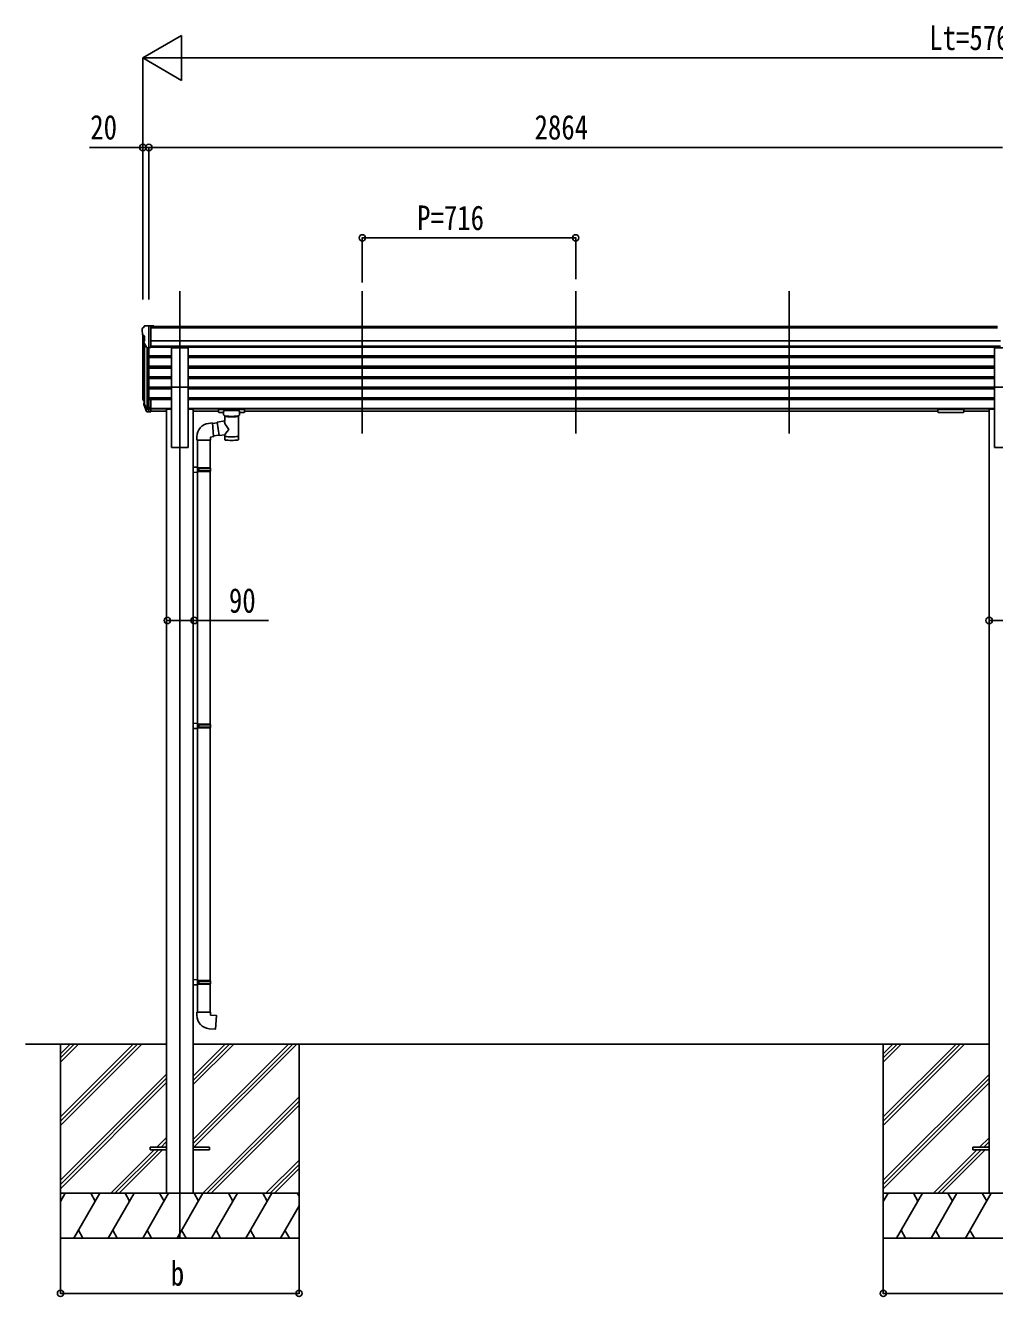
# Model space of a CAD drawing. Units: millimetres, scale not verified. Extents: x -10512 to 10512, y -7425 to 7425.
# Drawn here: x -4468 to -1217, y -4369 to -107 of the extents above; entities that cross this region are included whole.
import ezdxf
from ezdxf.enums import TextEntityAlignment as Align

# ---------------------------------------------------------------- set-up
doc = ezdxf.new("R2010")
doc.units = ezdxf.units.MM
doc.header["$LTSCALE"] = 30
for name, color, linetype in [('0-3_YKK_12', 2, 'Continuous'), ('0-4_YKK_13', 4, 'Continuous'), ('0-5_YKK_A1', 4, 'Continuous'), ('0-6_YKK_D', 6, 'Continuous')]:
    doc.layers.add(name, color=color, linetype=linetype)
doc.styles.add('ＭＳ ゴシック', font='')
doc.styles.get('ＭＳ ゴシック').set_extended_font_data('MS Gothic')

msp = doc.modelspace()

# ---------------------------------------------------------------- linework, layer by layer
at = {"layer": '0-3_YKK_12'}
for p, q in [((-3949.85, -997.9), (-3949.85, -4172.31)), ((-3337.85, -997.9), (-3337.85, -1475.42)), ((-2621.85, -997.9), (-2621.85, -1475.42)), ((-1905.85, -997.9), (-1905.85, -1475.42))]:
    msp.add_line(p, q, dxfattribs=at)
at = {"layer": '0-4_YKK_13'}
for p, q in [((-4075.85, -1123.66), (-4075.85, -1124.29)), ((-4073.32, -1145.47), (-4068, -1148.54)), ((-4068.94, -1114.86), (-4073.01, -1120.66)), ((-4065.85, -1114.29), (-4068.18, -1114.43)), ((-4067.85, -1148.8), (-4067.85, -1165.08)), ((-4065.85, -1114.29), (-4047.35, -1114.29)), ((-4053.85, -1187.27), (-4053.85, -1114.29)), ((-4047.35, -1114.29), (-4037.35, -1114.38)), ((-4047.35, -1186.27), (-4047.35, -1114.29)), ((-4037.35, -1115.89), (-4037.35, -1114.38)), ((-4061.47, -1185.46), (-4070.48, -1169.87)), ((-4053.85, -1187.27), (-4059.06, -1186.95)), ((-4047.35, -1186.27), (-4053.85, -1186.27)), ((-3977.35, -1319.73), (-3977.35, -1187.94)), ((-3977.35, -1187.94), (-3922.35, -1187.94)), ((-3922.35, -1319.73), (-3922.35, -1187.94)), ((-1217.35, -1319.73), (-1217.35, -1187.94)), ((-1217.35, -1187.94), (-1162.35, -1187.94)), ((-3977.35, -1319.73), (-3922.35, -1319.73)), ((-1217.35, -1319.73), (-1162.35, -1319.73)), ((-4072.76, -1362.2), (-4068.88, -1370.15)), ((-4072.15, -1360.82), (-4068.88, -1367.89)), ((-4053.85, -1348.01), (-4053.85, -1402.78)), ((-4047.35, -1360.68), (-4047.35, -1402.04)), ((-4070.44, -1373.48), (-4070.1, -1377.88)), ((-4070.1, -1377.88), (-4061.29, -1401.43)), ((-4069.49, -1377.32), (-4061.29, -1393.49)), ((-4060.28, -1392.36), (-4068.04, -1376.96)), ((-4053.85, -1393.04), (-4058.98, -1393.04)), ((-4053.85, -1394.85), (-4058.7, -1394.85)), ((-4053.85, -1402.78), (-4058.7, -1402.78)), ((-4047.35, -1388.14), (-4053.85, -1388.14)), ((-4047.35, -1393.02), (-4053.85, -1393.02)), ((-4047.35, -1402.04), (-4053.85, -1402.04)), ((-3819.85, -1392.59), (-3819.85, -1403.35)), ((-3734.85, -1391.93), (-3817.85, -1391.93)), ((-3734.85, -1394.11), (-3817.85, -1394.11)), ((-3803.35, -1404.02), (-3817.85, -1404.02)), ((-3803.35, -1410.82), (-3803.35, -1400.55)), ((-3749.35, -1410.82), (-3749.35, -1400.55)), ((-3734.85, -1404.02), (-3749.35, -1404.02)), ((-3732.85, -1392.59), (-3732.85, -1403.35)), ((-3732.85, -1392.78), (-3732.85, -1394.32)), ((-1406.85, -1392.59), (-1406.85, -1403.35)), ((-1406.85, -1392.78), (-1406.85, -1394.32)), ((-1404.85, -1391.93), (-1321.85, -1391.93)), ((-1404.85, -1394.11), (-1321.85, -1394.11)), ((-1404.85, -1404.02), (-1321.85, -1404.02)), ((-1319.85, -1392.59), (-1319.85, -1403.35)), ((-3853.21, -1440.83), (-3840.7, -1439.27)), ((-3824.18, -1438.68), (-3840.53, -1441.22)), ((-3824.47, -1436.8), (-3799.25, -1432.89)), ((-3824.47, -1436.8), (-3817.45, -1482.06)), ((-3799.25, -1432.9), (-3799.25, -1415.31)), ((-3753.45, -1415.32), (-3753.43, -1495.61)), ((-3892.61, -1496.84), (-3892.61, -1485.92)), ((-3817.74, -1480.19), (-3836.86, -1483.15)), ((-3799.25, -1479.24), (-3817.45, -1482.06)), ((-3799.27, -1495.61), (-3799.25, -1478.99)), ((-3846.61, -1496.84), (-3892.61, -1496.84)), ((-3890.65, -1496.84), (-3890.65, -1587.67)), ((-3848.65, -1496.84), (-3848.65, -1590.23)), ((-3888.65, -1587.73), (-3904.65, -1587.26)), ((-3904.65, -1587.26), (-3904.65, -1605.2)), ((-3888.65, -1604.73), (-3904.65, -1605.2)), ((-3888.65, -1589.73), (-3890.65, -1589.73)), ((-3847.65, -1590.23), (-3890.65, -1590.23)), ((-3846.65, -1592.23), (-3890.65, -1592.23)), ((-3846.65, -1600.23), (-3890.65, -1600.23)), ((-3847.65, -1602.23), (-3890.65, -1602.23)), ((-3890.65, -2446.93), (-3890.65, -1604.79)), ((-3888.65, -1589.73), (-3888.65, -1587.73)), ((-3888.65, -1604.73), (-3888.65, -1602.73)), ((-3886.17, -1592.23), (-3885.74, -1590.23)), ((-3848.65, -2449.49), (-3848.65, -1602.23)), ((-3846.65, -1592.23), (-3847.65, -1590.23)), ((-3846.65, -1600.23), (-3847.65, -1602.23)), ((-3846.65, -1592.23), (-3846.65, -1600.23)), ((-3888.65, -2446.99), (-3904.65, -2446.51)), ((-3904.65, -2446.51), (-3904.65, -2464.46)), ((-3888.65, -2463.99), (-3904.65, -2464.46)), ((-3888.65, -2448.99), (-3890.65, -2448.99)), ((-3847.65, -2449.49), (-3890.65, -2449.49)), ((-3846.65, -2451.49), (-3890.65, -2451.49)), ((-3846.65, -2459.49), (-3890.65, -2459.49)), ((-3847.65, -2461.49), (-3890.65, -2461.49)), ((-3890.65, -2464.04), (-3890.65, -3306.18)), ((-3888.65, -2448.99), (-3888.65, -2446.99)), ((-3888.65, -2463.99), (-3888.65, -2461.99)), ((-3886.17, -2451.49), (-3885.74, -2449.49)), ((-3848.65, -2461.49), (-3848.65, -3308.74)), ((-3846.65, -2451.49), (-3847.65, -2449.49)), ((-3846.65, -2459.49), (-3847.65, -2461.49)), ((-3846.65, -2451.49), (-3846.65, -2459.49)), ((-3888.65, -3306.24), (-3904.65, -3305.77)), ((-3904.65, -3323.71), (-3904.65, -3305.77)), ((-3888.65, -3323.24), (-3904.65, -3323.71)), ((-3847.65, -3308.74), (-3890.65, -3308.74)), ((-3846.65, -3310.74), (-3890.65, -3310.74)), ((-3846.65, -3318.74), (-3890.65, -3318.74)), ((-3847.65, -3320.74), (-3890.65, -3320.74)), ((-3888.65, -3321.24), (-3890.65, -3321.24)), ((-3890.65, -3323.3), (-3890.65, -3414.74)), ((-3888.65, -3306.24), (-3888.65, -3308.24)), ((-3888.65, -3321.24), (-3888.65, -3323.24)), ((-3886.17, -3318.74), (-3885.74, -3320.74)), ((-3848.65, -3320.74), (-3848.65, -3414.74)), ((-3846.65, -3310.74), (-3847.65, -3308.74)), ((-3846.65, -3318.74), (-3847.65, -3320.74)), ((-3846.65, -3318.74), (-3846.65, -3310.74)), ((-3846.65, -3414.74), (-3892.65, -3414.74)), ((-3892.65, -3414.74), (-3892.65, -3425.65)), ((-3846.65, -3424.74), (-3846.65, -3414.74)), ((-4049.85, -3867.81), (-4049.85, -3876.81)), ((-4049.85, -3867.81), (-3995.05, -3867.81)), ((-4049.85, -3876.81), (-3995.05, -3876.81)), ((-3904.65, -3867.81), (-3849.85, -3867.81)), ((-3904.65, -3876.81), (-3849.85, -3876.81)), ((-3849.85, -3867.81), (-3849.85, -3876.81)), ((-1289.85, -3867.81), (-1289.85, -3876.81)), ((-1289.85, -3867.81), (-1235.05, -3867.81)), ((-1289.85, -3876.81), (-1235.05, -3876.81))]:
    msp.add_line(p, q, dxfattribs=at)
for points in [[(-3817.85, -1391.93), (-3818.2, -1391.93), (-3818.73, -1391.96), (-3819.18, -1392.01), (-3819.49, -1392.09), (-3819.66, -1392.18), (-3819.77, -1392.32), (-3819.84, -1392.5), (-3819.85, -1392.59)], [(-3817.85, -1404.02), (-3818.2, -1404.01), (-3818.73, -1403.99), (-3819.18, -1403.93), (-3819.49, -1403.86), (-3819.66, -1403.76), (-3819.77, -1403.62), (-3819.84, -1403.44), (-3819.85, -1403.35)], [(-3732.85, -1392.59), (-3732.89, -1392.4), (-3732.97, -1392.26), (-3733.07, -1392.17), (-3733.17, -1392.11), (-3733.29, -1392.06), (-3733.58, -1392), (-3734.07, -1391.95), (-3734.62, -1391.93), (-3734.85, -1391.93)], [(-3732.85, -1403.35), (-3732.89, -1403.55), (-3732.97, -1403.68), (-3733.07, -1403.78), (-3733.17, -1403.84), (-3733.29, -1403.88), (-3733.58, -1403.95), (-3734.07, -1403.99), (-3734.62, -1404.01), (-3734.85, -1404.02)], [(-1406.85, -1392.59), (-1406.81, -1392.4), (-1406.73, -1392.26), (-1406.63, -1392.17), (-1406.53, -1392.11), (-1406.41, -1392.06), (-1406.12, -1392), (-1405.63, -1391.95), (-1405.08, -1391.93), (-1404.85, -1391.93)], [(-1406.85, -1403.35), (-1406.81, -1403.55), (-1406.73, -1403.68), (-1406.63, -1403.78), (-1406.53, -1403.84), (-1406.41, -1403.88), (-1406.12, -1403.95), (-1405.63, -1403.99), (-1405.08, -1404.01), (-1404.85, -1404.02)], [(-1321.85, -1391.93), (-1321.5, -1391.93), (-1320.97, -1391.96), (-1320.52, -1392.01), (-1320.21, -1392.09), (-1320.04, -1392.18), (-1319.93, -1392.32), (-1319.86, -1392.5), (-1319.85, -1392.59)], [(-1321.85, -1404.02), (-1321.5, -1404.01), (-1320.97, -1403.99), (-1320.52, -1403.93), (-1320.21, -1403.86), (-1320.04, -1403.76), (-1319.93, -1403.62), (-1319.86, -1403.44), (-1319.85, -1403.35)], [(-3840.7, -1439.27), (-3836.69, -1485.1), (-3846.61, -1486.84), (-3846.61, -1496.84)], [(-3799.25, -1415.31), (-3799.48, -1415.22), (-3800.84, -1414.48), (-3801.95, -1413.64), (-3802.71, -1412.77), (-3803.17, -1411.87), (-3803.34, -1410.98)], [(-3749.39, -1410.77), (-3749.36, -1411.12), (-3749.61, -1412.08), (-3750.13, -1412.96), (-3750.94, -1413.8), (-3752.05, -1414.6), (-3753.45, -1415.32)], [(-3888.65, -1602.73), (-3890.65, -1602.73), (-3890.65, -1589.73)], [(-3886.17, -1592.23), (-3886.17, -1600.23), (-3885.74, -1602.23)], [(-3888.65, -2461.99), (-3890.65, -2461.99), (-3890.65, -2448.99)], [(-3886.17, -2451.49), (-3886.17, -2459.49), (-3885.74, -2461.49)], [(-3888.65, -3308.24), (-3890.65, -3308.24), (-3890.65, -3321.24)], [(-3886.17, -3318.74), (-3886.17, -3310.74), (-3885.74, -3308.74)], [(-3851.57, -3470.48), (-3830.74, -3472.31), (-3826.73, -3426.48), (-3846.65, -3424.74)]]:
    msp.add_lwpolyline(points, dxfattribs=at)
for centre, radius, start, end in [((-4072.85, -1123.66), 3, 93, 180), ((-3873.85, -1124.29), 202, 180, 184.94904), ((-4068.95, -1141.1), 6.18, 185.7035, 224.99897), ((-4068.12, -1115.43), 1, 93.5, 145), ((-4068.15, -1148.8), 0.3, 0, 60), ((-4067.88, -1168.37), 3, 94.7167, 210), ((-4068.15, -1165.08), 0.3, 274.7167, 0), ((-4058.88, -1183.96), 3, 210, 266.5), ((-4044.67, -1353.08), 29.53, 186.50806, 197.98144), ((-4043.26, -1351.33), 30.41, 187.1552, 198.19734), ((-3846.7, -1486.28), 45.91, 98.14944, 179.55845), ((-3847.65, -3425.65), 45, 180, 265)]:
    msp.add_arc(centre, radius, start, end, dxfattribs=at)
for centre, major_axis, ratio, start_param, end_param in [((-3985.2, -1353.52), (-89.06, 1.43), 0.57596, 6.1962358, 6.3678173), ((-3985.99, -1346.84), (87.93, 4.42), 0.541684, 3.0659337, 3.2228513), ((-4069.14, -1373.48), (1.3, 0), 0.90356, 1.3700892, 3.347195), ((-3983.22, -1357.29), (-89.07, 0), 0.90356, 0.2056023, 0.2515348), ((-3983.93, -1353.42), (-88.05, 0), 0.90356, 0.2662965, 0.3003836), ((-4058.7, -1392.14), (-3, 0), 0.90356, 0.5235988, 1.5707963), ((-4058.7, -1400.07), (3, 0), 0.90356, 3.6651914, 4.712389), ((-4058.98, -1391.69), (-1.5, 0), 0.90356, 0.5235988, 1.5707963), ((-3817.85, -1394.32), (-2, 0), 0.109601, 4.712389, 6.2831853), ((-3776.35, -1400.55), (-27, 0), 0.122176, 3.1415927, 6.2831853), ((-3734.85, -1394.32), (-2, 0), 0.109601, 3.1415927, 4.712389), ((-1404.85, -1394.32), (2, 0), 0.109601, 1.5707963, 3.1415927), ((-1321.85, -1394.32), (2, 0), 0.109601, 0, 1.5707963), ((-3787.35, -1410.82), (-16, 0), 0.361356, 0, 0.0194874), ((-3776.35, -1459.44), (22.81, -26.62), 0.234429, 3.1563334, 4.5976381), ((-3776.34, -1415.78), (-22.92, 0.42), 0.07247, 0.0008089, 1.5716053), ((-3776.34, -1417.4), (-22.92, 0.42), 0.07247, 0.0008089, 1.5716053), ((-3776.36, -1415.78), (22.91, 0.42), 0.072511, 4.711586, 6.2823824), ((-3776.36, -1417.4), (22.91, 0.42), 0.072511, 4.711586, 6.2823824), ((-3778.91, -1456.79), (-20.32, -22.25), 0.045535, 4.9756507, 6.2441899), ((-3776.35, -1483.17), (-22.91, 0), 0.122865, 6.2831853, 9.424778), ((-3776.35, -1495.61), (-22.92, 0), 0.101955, 6.2829723, 9.4248207)]:
    msp.add_ellipse(centre, major_axis=major_axis, ratio=ratio, start_param=start_param, end_param=end_param, dxfattribs=at)
at = {"layer": '0-5_YKK_A1'}
for p, q in [((-4073.85, -1144.86), (-4073.85, -1347.65)), ((-1206.35, -1115.89), (-4047.35, -1115.89)), ((-1206.35, -1121.11), (-4047.35, -1121.11)), ((-4068.88, -1172.63), (-4068.88, -1374.36)), ((-4059.85, -1186.8), (-4059.86, -1392.79)), ((-4053.85, -1155.39), (-4053.85, -1348.01)), ((-1196.35, -1164.64), (-4047.35, -1164.64)), ((-1196.35, -1182.49), (-4047.35, -1182.49)), ((-1196.35, -1185.74), (-4047.35, -1185.74)), ((-4053.85, -1214.59), (-3977.35, -1214.59)), ((-4053.85, -1216.09), (-3977.35, -1216.09)), ((-4053.85, -1220.4), (-3977.35, -1220.4)), ((-1217.35, -1214.59), (-3922.35, -1214.59)), ((-1217.35, -1216.09), (-3922.35, -1216.09)), ((-1217.35, -1220.4), (-3922.35, -1220.4)), ((-4053.85, -1249.68), (-3977.35, -1249.68)), ((-4053.85, -1251.18), (-3977.35, -1251.18)), ((-4053.85, -1255.49), (-3977.35, -1255.49)), ((-1217.35, -1249.68), (-3922.35, -1249.68)), ((-1217.35, -1251.18), (-3922.35, -1251.18)), ((-1217.35, -1255.49), (-3922.35, -1255.49)), ((-4053.85, -1284.73), (-3977.35, -1284.73)), ((-4053.85, -1286.23), (-3977.35, -1286.23)), ((-4053.85, -1290.54), (-3977.35, -1290.54)), ((-4053.85, -1319.79), (-3977.35, -1319.73)), ((-3977.35, -1319.73), (-3977.35, -1522.31)), ((-1217.35, -1284.73), (-3922.35, -1284.73)), ((-1217.35, -1286.23), (-3922.35, -1286.23)), ((-1217.35, -1290.54), (-3922.35, -1290.54)), ((-3922.35, -1319.73), (-3922.35, -1522.31)), ((-1217.35, -1319.79), (-3922.35, -1319.79)), ((-1217.35, -1319.73), (-1217.35, -1522.31)), ((-4053.85, -1321.28), (-3977.35, -1321.28)), ((-4053.85, -1325.6), (-3977.35, -1325.6)), ((-4053.85, -1354.87), (-3977.35, -1354.87)), ((-4053.85, -1356.36), (-3977.35, -1356.36)), ((-4053.85, -1360.68), (-3977.35, -1360.68)), ((-1217.35, -1321.28), (-3922.35, -1321.28)), ((-1217.35, -1325.6), (-3922.35, -1325.6)), ((-1217.35, -1354.87), (-3922.35, -1354.87)), ((-1217.35, -1356.36), (-3922.35, -1356.36)), ((-1217.35, -1360.68), (-3922.35, -1360.68)), ((-4047.35, -1390.72), (-3977.35, -1390.72)), ((-4047.35, -1392.11), (-3977.35, -1392.11)), ((-3995.05, -1399.8), (-4047.35, -1399.8)), ((-3995.05, -1393.31), (-3995.05, -4022.31)), ((-3995.05, -1393.31), (-3977.35, -1393.31)), ((-1217.35, -1390.72), (-3922.35, -1390.72)), ((-1217.35, -1392.11), (-3922.35, -1392.11)), ((-3904.65, -1393.31), (-3922.35, -1393.31)), ((-3904.65, -1393.31), (-3904.65, -4022.31)), ((-3904.65, -1399.8), (-3819.85, -1399.8)), ((-1406.85, -1399.8), (-3732.85, -1399.8)), ((-1235.05, -1399.8), (-1319.85, -1399.8)), ((-1235.05, -1393.31), (-1235.05, -4022.31)), ((-1235.05, -1393.31), (-1217.35, -1393.31)), ((-3977.35, -1522.31), (-3922.35, -1522.31)), ((-1217.35, -1522.31), (-1162.35, -1522.31)), ((-4467.89, -3522.31), (-3995.05, -3522.31)), ((-4350.05, -3522.31), (-4350.05, -4172.3)), ((-4350.05, -3766.48), (-4105.87, -3522.31)), ((-4350.05, -3780.62), (-4091.73, -3522.31)), ((-4350.05, -3794.77), (-4077.59, -3522.31)), ((-4350.05, -3582.64), (-4289.72, -3522.31)), ((-4350.05, -3568.49), (-4303.86, -3522.31)), ((-4350.05, -3554.35), (-4318, -3522.31)), ((-3904.85, -3841.78), (-3585.37, -3522.31)), ((-3904.85, -3855.92), (-3571.23, -3522.31)), ((-3904.85, -3657.94), (-3769.22, -3522.31)), ((-3904.85, -3643.79), (-3783.36, -3522.31)), ((-3904.85, -3629.65), (-3797.5, -3522.31)), ((-3904.65, -3522.31), (-1235.05, -3522.31)), ((-3902.59, -3867.81), (-3557.09, -3522.31)), ((-3550.05, -3522.31), (-3550.05, -4172.3)), ((-1590.05, -3522.31), (-1590.05, -4172.3)), ((-1590.05, -3766.48), (-1345.87, -3522.31)), ((-1590.05, -3780.62), (-1331.73, -3522.31)), ((-1590.05, -3794.77), (-1317.59, -3522.31)), ((-1590.05, -3582.64), (-1529.72, -3522.31)), ((-1590.05, -3568.49), (-1543.86, -3522.31)), ((-1590.05, -3554.35), (-1558, -3522.31)), ((-4350.05, -3978.61), (-3995.25, -3623.82)), ((-4350.05, -3992.76), (-3995.25, -3637.96)), ((-4350.05, -4006.9), (-3995.25, -3652.1)), ((-1590.05, -3978.61), (-1235.25, -3623.82)), ((-1590.05, -3992.76), (-1235.25, -3637.96)), ((-1590.05, -4006.9), (-1235.25, -3652.1)), ((-3873.24, -4022.31), (-3550.05, -3699.12)), ((-3859.1, -4022.31), (-3550.05, -3713.26)), ((-3844.96, -4022.31), (-3550.05, -3727.4)), ((-4181.61, -4022.31), (-4036.11, -3876.81)), ((-4167.47, -4022.31), (-4021.97, -3876.81)), ((-4153.32, -4022.31), (-4007.82, -3876.81)), ((-4027.11, -3867.81), (-3995.25, -3835.95)), ((-4012.97, -3867.81), (-3995.25, -3850.09)), ((-3998.82, -3867.81), (-3995.25, -3864.23)), ((-1421.61, -4022.31), (-1276.11, -3876.81)), ((-1407.47, -4022.31), (-1261.97, -3876.81)), ((-1393.32, -4022.31), (-1247.82, -3876.81)), ((-1267.11, -3867.81), (-1235.25, -3835.95)), ((-1252.97, -3867.81), (-1235.25, -3850.09)), ((-1238.82, -3867.81), (-1235.25, -3864.23)), ((-3661.11, -4022.31), (-3550.05, -3911.25)), ((-3646.97, -4022.31), (-3550.05, -3925.39)), ((-3632.82, -4022.31), (-3550.05, -3939.53)), ((-4350.05, -4049.81), (-4334.17, -4022.3)), ((-3550.05, -4022.31), (-4350.05, -4022.31)), ((-4305.3, -4172.3), (-4218.7, -4022.31)), ((-4233.7, -4048.29), (-4248.7, -4022.3)), ((-4189.83, -4172.3), (-4103.23, -4022.3)), ((-4118.23, -4048.29), (-4133.23, -4022.31)), ((-4074.36, -4172.3), (-3987.76, -4022.31)), ((-4002.76, -4048.29), (-4017.76, -4022.3)), ((-3958.89, -4172.3), (-3872.29, -4022.31)), ((-3887.29, -4048.29), (-3902.29, -4022.3)), ((-3843.42, -4172.3), (-3756.82, -4022.31)), ((-3771.82, -4048.29), (-3786.82, -4022.3)), ((-3727.95, -4172.3), (-3641.35, -4022.31)), ((-3671.35, -4022.31), (-3656.35, -4048.29)), ((-3555.88, -4022.31), (-3550.05, -4032.41)), ((-1590.05, -4049.81), (-1574.17, -4022.3)), ((-790.05, -4022.31), (-1590.05, -4022.31)), ((-1545.3, -4172.3), (-1458.7, -4022.31)), ((-1473.7, -4048.29), (-1488.7, -4022.3)), ((-1429.83, -4172.3), (-1343.23, -4022.3)), ((-1358.23, -4048.29), (-1373.23, -4022.31)), ((-1314.36, -4172.3), (-1227.76, -4022.31)), ((-1242.76, -4048.29), (-1257.76, -4022.3)), ((-3612.48, -4172.3), (-3550.05, -4064.17)), ((-4350.05, -4172.3), (-3550.05, -4172.3)), ((-4290.31, -4146.33), (-4275.31, -4172.3)), ((-4174.83, -4146.33), (-4159.84, -4172.3)), ((-4059.36, -4146.32), (-4044.36, -4172.3)), ((-3943.89, -4146.33), (-3928.89, -4172.3)), ((-3828.42, -4146.33), (-3813.43, -4172.3)), ((-3712.95, -4146.33), (-3697.96, -4172.3)), ((-3597.48, -4146.33), (-3582.49, -4172.3)), ((-1590.05, -4172.3), (-790.05, -4172.3)), ((-1530.31, -4146.33), (-1515.31, -4172.3)), ((-1414.83, -4146.33), (-1399.84, -4172.3)), ((-1299.36, -4146.32), (-1284.36, -4172.3))]:
    msp.add_line(p, q, dxfattribs=at)
at = {"layer": '0-6_YKK_D'}
for p, q in [((-4073.85, -215.89), (-3943.95, -140.89)), ((-3943.95, -290.89), (-3943.95, -140.89)), ((-4073.85, -1025.47), (-4073.85, -214.89)), ((-4073.85, -215.89), (-3943.95, -290.89)), ((-4073.85, -215.89), (-3814.04, -215.89)), ((-3923.85, -215.89), (1544.15, -215.89)), ((-4073.85, -1024.47), (-4073.85, -514.89)), ((-4053.85, -1025.47), (-4053.85, -514.89)), ((-4053.85, -1025.47), (-4053.85, -514.89)), ((-4053.85, -515.89), (-1189.85, -515.89)), ((-3337.85, -969.01), (-3337.85, -817.91)), ((-3337.85, -818.91), (-2621.85, -818.91)), ((-2621.85, -957.88), (-2621.85, -817.91)), ((-1235.05, -2080.2), (-1235.05, -2102.86)), ((-4350.05, -4172.3), (-4350.05, -4359.02)), ((-3550.05, -4158.09), (-3550.05, -4359.02)), ((-1590.05, -4172.3), (-1590.05, -4359.02)), ((-4350.05, -4358.02), (-3550.05, -4358.02)), ((-1590.05, -4358.02), (-790.05, -4358.02))]:
    msp.add_line(p, q, dxfattribs=at)
for points in [[(-4053.85, -515.89), (-4073.85, -515.89), (-4252.35, -515.89)], [(-3992.05, -2101.86), (-3901.65, -2101.86), (-3651.85, -2101.86)], [(-1235.05, -2101.86), (-1144.65, -2101.86), (-896.1, -2101.86)]]:
    msp.add_lwpolyline(points, dxfattribs=at)
for centre in [(-4073.85, -515.89), (-4053.85, -515.89), (-4053.85, -515.89), (-3337.85, -818.91), (-2621.85, -818.91), (-3992.05, -2101.86), (-3901.65, -2101.86), (-1235.05, -2101.86), (-4350.05, -4358.02), (-3550.05, -4358.02), (-1590.05, -4358.02)]:
    msp.add_circle(centre, 10.62, dxfattribs=at)

# ---------------------------------------------------------------- texts
at = {"layer": '0-6_YKK_D', "style": 'ＭＳ ゴシック', "width": 0.8}
for s, p in [('Lt=5768', (-1435.85, -213.89)), ('20', (-4250.35, -513.89)), ('2864', (-2759.85, -513.89)), ('P=716', (-3153.85, -817.61)), ('90', (-3785.15, -2100.56)), ('b', (-3980.05, -4356.72))]:
    msp.add_text(s, height=82.48, dxfattribs=at).set_placement(p, align=Align.BOTTOM_LEFT)

doc.saveas('drawing.dxf')
